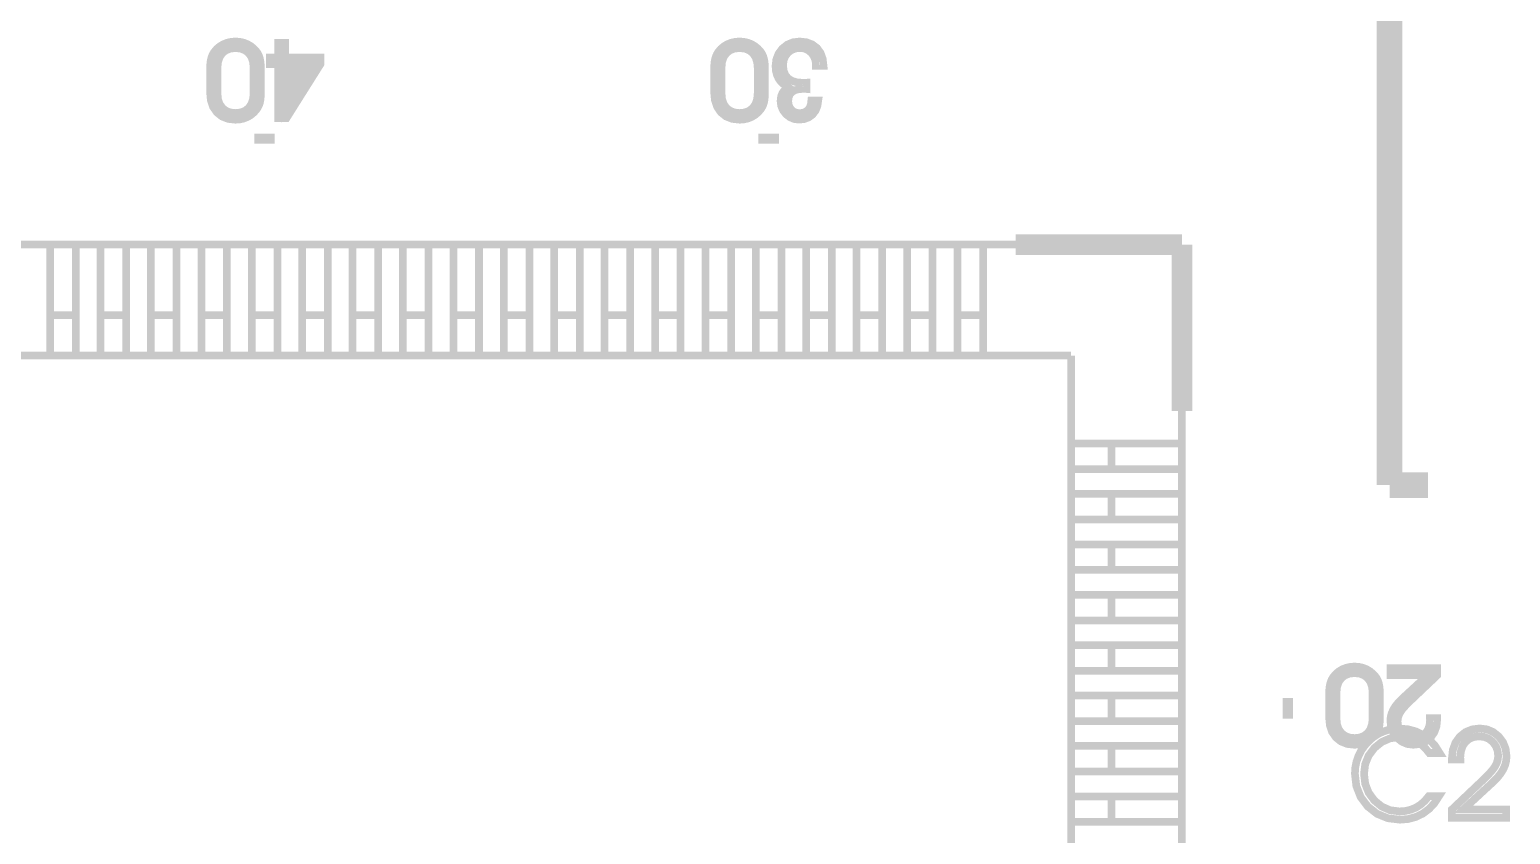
# Model space of a CAD drawing. Extents: x -1.96 to 2.19, y -1.6 to 2.11.
# Drawn here: x 0.785 to 1.364, y -0.168 to 0.146 of the extents above; entities that cross this region are included whole.
import ezdxf

# ---------------------------------------------------------------- set-up
doc = ezdxf.new("R2010")
doc.units = 0
doc.header["$LTSCALE"] = 0.000394
doc.layers.add('M4', color=7, linetype='CONTINUOUS')
doc.layers.add('TO', color=7, linetype='CONTINUOUS')

msp = doc.modelspace()

# ---------------------------------------------------------------- linework, layer by layer
at = {"layer": 'M4', "color": 7, "linetype": 'CONTINUOUS', "const_width": 0.003}
for points in [[(0.875768, 0.130795), (0.875768, 0.122094), (0.875722, 0.120354), (0.875586, 0.118927), (0.875362, 0.117811), (0.875037, 0.116873), (0.874595, 0.115976), (0.874035, 0.115122), (0.872993, 0.113946), (0.871808, 0.112964), (0.870476, 0.112177), (0.869029, 0.111609), (0.867487, 0.111268), (0.86585, 0.111154), (0.862993, 0.111472), (0.86057, 0.112426), (0.858579, 0.114012), (0.857101, 0.116162), (0.856214, 0.118802), (0.855917, 0.121929), (0.855917, 0.130917), (0.855961, 0.13241), (0.856091, 0.133722), (0.856303, 0.13485), (0.856609, 0.135853), (0.857017, 0.13677), (0.857528, 0.137602), (0.858543, 0.138809), (0.859733, 0.139817), (0.861098, 0.14063), (0.862592, 0.14122), (0.864176, 0.141575), (0.86585, 0.141693), (0.867485, 0.141581), (0.869022, 0.141243), (0.870465, 0.140677), (0.871799, 0.139895), (0.873001, 0.138912), (0.874075, 0.137728), (0.874612, 0.13692), (0.875041, 0.136002), (0.875362, 0.134976), (0.875586, 0.133792), (0.875722, 0.132397), (0.875768, 0.130795)], [(0.875768, 0.130795), (0.875768, 0.122094), (0.875722, 0.120354), (0.875586, 0.118927), (0.875362, 0.117811), (0.875037, 0.116873), (0.874595, 0.115976), (0.874035, 0.115122), (0.872993, 0.113946), (0.871808, 0.112964), (0.870476, 0.112177), (0.869029, 0.111609), (0.867487, 0.111268), (0.86585, 0.111154), (0.862993, 0.111472), (0.86057, 0.112426), (0.858579, 0.114012), (0.857101, 0.116162), (0.856214, 0.118802), (0.855917, 0.121929), (0.855917, 0.130917), (0.855961, 0.13241), (0.856091, 0.133722), (0.856303, 0.13485), (0.856609, 0.135853), (0.857017, 0.13677), (0.857528, 0.137602), (0.858543, 0.138809), (0.859733, 0.139817), (0.861098, 0.14063), (0.862592, 0.14122), (0.864176, 0.141575), (0.86585, 0.141693), (0.867485, 0.141581), (0.869022, 0.141243), (0.870465, 0.140677), (0.871799, 0.139895), (0.873001, 0.138912), (0.874075, 0.137728), (0.874612, 0.13692), (0.875041, 0.136002), (0.875362, 0.134976), (0.875586, 0.133792), (0.875722, 0.132397), (0.875768, 0.130795)], [(0.872925, 0.131421), (0.872717, 0.133674), (0.872093, 0.135566), (0.871055, 0.137102), (0.869643, 0.138232), (0.867911, 0.138911), (0.865858, 0.139138), (0.86381, 0.138913), (0.862083, 0.13824), (0.860677, 0.137122), (0.859634, 0.135602), (0.859008, 0.133728), (0.858799, 0.131504), (0.858799, 0.121386), (0.859008, 0.119172), (0.859636, 0.117302), (0.860685, 0.115776), (0.862098, 0.114651), (0.863821, 0.113977), (0.865858, 0.113752), (0.867911, 0.113979), (0.869643, 0.11466), (0.871055, 0.115795), (0.872093, 0.117342), (0.872717, 0.119246), (0.872925, 0.121512), (0.872925, 0.131421)], [(0.872925, 0.131421), (0.872717, 0.133674), (0.872093, 0.135566), (0.871055, 0.137102), (0.869643, 0.138232), (0.867911, 0.138911), (0.865858, 0.139138), (0.86381, 0.138913), (0.862083, 0.13824), (0.860677, 0.137122), (0.859634, 0.135602), (0.859008, 0.133728), (0.858799, 0.131504), (0.858799, 0.121386), (0.859008, 0.119172), (0.859636, 0.117302), (0.860685, 0.115776), (0.862098, 0.114651), (0.863821, 0.113977), (0.865858, 0.113752), (0.867911, 0.113979), (0.869643, 0.11466), (0.871055, 0.115795), (0.872093, 0.117342), (0.872717, 0.119246), (0.872925, 0.121512), (0.872925, 0.131421)], [(0.882461, 0.14111), (0.885299, 0.14111), (0.885299, 0.135445), (0.899039, 0.135445), (0.899039, 0.132886), (0.885748, 0.111772), (0.882461, 0.111772), (0.882461, 0.132886), (0.879276, 0.132886), (0.879276, 0.135445), (0.882461, 0.135445), (0.882461, 0.14111)], [(0.882461, 0.14111), (0.885299, 0.14111), (0.885299, 0.135445), (0.899039, 0.135445), (0.899039, 0.132886), (0.885748, 0.111772), (0.882461, 0.111772), (0.882461, 0.132886), (0.879276, 0.132886), (0.879276, 0.135445), (0.882461, 0.135445), (0.882461, 0.14111)], [(1.072618, 0.130795), (1.072618, 0.122094), (1.072572, 0.120354), (1.072437, 0.118927), (1.072213, 0.117811), (1.071887, 0.116873), (1.071445, 0.115976), (1.070886, 0.115122), (1.069843, 0.113946), (1.068658, 0.112964), (1.067327, 0.112177), (1.065879, 0.111609), (1.064338, 0.111268), (1.062701, 0.111154), (1.059844, 0.111472), (1.05742, 0.112426), (1.055429, 0.114012), (1.053952, 0.116162), (1.053064, 0.118802), (1.052768, 0.121929), (1.052768, 0.130917), (1.052812, 0.13241), (1.052942, 0.133722), (1.053154, 0.13485), (1.05346, 0.135853), (1.053867, 0.13677), (1.054378, 0.137602), (1.055394, 0.138809), (1.056584, 0.139817), (1.057949, 0.14063), (1.059442, 0.14122), (1.061026, 0.141575), (1.062701, 0.141693), (1.064335, 0.141581), (1.065872, 0.141243), (1.067315, 0.140677), (1.068649, 0.139895), (1.069851, 0.138912), (1.070925, 0.137728), (1.071462, 0.13692), (1.071891, 0.136002), (1.072213, 0.134976), (1.072437, 0.133792), (1.072572, 0.132397), (1.072618, 0.130795)], [(1.072618, 0.130795), (1.072618, 0.122094), (1.072572, 0.120354), (1.072437, 0.118927), (1.072213, 0.117811), (1.071887, 0.116873), (1.071445, 0.115976), (1.070886, 0.115122), (1.069843, 0.113946), (1.068658, 0.112964), (1.067327, 0.112177), (1.065879, 0.111609), (1.064338, 0.111268), (1.062701, 0.111154), (1.059844, 0.111472), (1.05742, 0.112426), (1.055429, 0.114012), (1.053952, 0.116162), (1.053064, 0.118802), (1.052768, 0.121929), (1.052768, 0.130917), (1.052812, 0.13241), (1.052942, 0.133722), (1.053154, 0.13485), (1.05346, 0.135853), (1.053867, 0.13677), (1.054378, 0.137602), (1.055394, 0.138809), (1.056584, 0.139817), (1.057949, 0.14063), (1.059442, 0.14122), (1.061026, 0.141575), (1.062701, 0.141693), (1.064335, 0.141581), (1.065872, 0.141243), (1.067315, 0.140677), (1.068649, 0.139895), (1.069851, 0.138912), (1.070925, 0.137728), (1.071462, 0.13692), (1.071891, 0.136002), (1.072213, 0.134976), (1.072437, 0.133792), (1.072572, 0.132397), (1.072618, 0.130795)], [(1.069776, 0.131421), (1.069567, 0.133674), (1.068943, 0.135566), (1.067906, 0.137102), (1.066493, 0.138232), (1.064761, 0.138911), (1.062709, 0.139138), (1.06066, 0.138913), (1.058933, 0.13824), (1.057528, 0.137122), (1.056484, 0.135602), (1.055858, 0.133728), (1.05565, 0.131504), (1.05565, 0.121386), (1.055859, 0.119172), (1.056487, 0.117302), (1.057535, 0.115776), (1.058948, 0.114651), (1.060671, 0.113977), (1.062709, 0.113752), (1.064761, 0.113979), (1.066493, 0.11466), (1.067906, 0.115795), (1.068943, 0.117342), (1.069567, 0.119246), (1.069776, 0.121512), (1.069776, 0.131421)], [(1.069776, 0.131421), (1.069567, 0.133674), (1.068943, 0.135566), (1.067906, 0.137102), (1.066493, 0.138232), (1.064761, 0.138911), (1.062709, 0.139138), (1.06066, 0.138913), (1.058933, 0.13824), (1.057528, 0.137122), (1.056484, 0.135602), (1.055858, 0.133728), (1.05565, 0.131504), (1.05565, 0.121386), (1.055859, 0.119172), (1.056487, 0.117302), (1.057535, 0.115776), (1.058948, 0.114651), (1.060671, 0.113977), (1.062709, 0.113752), (1.064761, 0.113979), (1.066493, 0.11466), (1.067906, 0.115795), (1.068943, 0.117342), (1.069567, 0.119246), (1.069776, 0.121512), (1.069776, 0.131421)], [(1.092547, 0.132205), (1.092547, 0.132445), (1.092348, 0.134274), (1.091748, 0.13588), (1.090748, 0.137268), (1.08945, 0.138328), (1.087962, 0.138965), (1.086283, 0.139177), (1.084478, 0.138966), (1.082896, 0.138331), (1.081539, 0.137272), (1.080501, 0.135885), (1.07988, 0.134265), (1.079673, 0.132406), (1.079893, 0.130341), (1.080553, 0.128638), (1.08165, 0.127295), (1.083167, 0.126326), (1.085096, 0.125747), (1.087433, 0.125555), (1.087765, 0.125555), (1.088042, 0.125556), (1.088264, 0.125559), (1.088453, 0.125569), (1.088624, 0.125582), (1.08878, 0.125594), (1.08878, 0.123154), (1.088626, 0.123168), (1.088466, 0.12318), (1.088299, 0.123189), (1.088091, 0.123192), (1.087829, 0.123193), (1.087508, 0.123193), (1.085735, 0.12306), (1.084281, 0.122663), (1.083146, 0.122), (1.082338, 0.121065), (1.081851, 0.119873), (1.081689, 0.118421), (1.081829, 0.117129), (1.082247, 0.115999), (1.082941, 0.115031), (1.083844, 0.114294), (1.08489, 0.113852), (1.086079, 0.113705), (1.087412, 0.113849), (1.088539, 0.114282), (1.089461, 0.115004), (1.090152, 0.115986), (1.090574, 0.117198), (1.090732, 0.118642), (1.093413, 0.118642), (1.093089, 0.116515), (1.092359, 0.114701), (1.09122, 0.113201), (1.089736, 0.112084), (1.087976, 0.111413), (1.085941, 0.111189), (1.084037, 0.111427), (1.082333, 0.112141), (1.080831, 0.113335), (1.07966, 0.114853), (1.078958, 0.116549), (1.078724, 0.118421), (1.0788, 0.119541), (1.079025, 0.120559), (1.079398, 0.121476), (1.079943, 0.122318), (1.080665, 0.123112), (1.081567, 0.123862), (1.080101, 0.124796), (1.078899, 0.125906), (1.077961, 0.127197), (1.07729, 0.128663), (1.076887, 0.130304), (1.076752, 0.132122), (1.077048, 0.13468), (1.077937, 0.136951), (1.079421, 0.138937), (1.081353, 0.140467), (1.083586, 0.141386), (1.086118, 0.141693), (1.088784, 0.141412), (1.091048, 0.140567), (1.092913, 0.139157), (1.094307, 0.137256), (1.09516, 0.134938), (1.095472, 0.132205), (1.092547, 0.132205)], [(1.092547, 0.132205), (1.092547, 0.132445), (1.092348, 0.134274), (1.091748, 0.13588), (1.090748, 0.137268), (1.08945, 0.138328), (1.087962, 0.138965), (1.086283, 0.139177), (1.084478, 0.138966), (1.082896, 0.138331), (1.081539, 0.137272), (1.080501, 0.135885), (1.07988, 0.134265), (1.079673, 0.132406), (1.079893, 0.130341), (1.080553, 0.128638), (1.08165, 0.127295), (1.083167, 0.126326), (1.085096, 0.125747), (1.087433, 0.125555), (1.087765, 0.125555), (1.088042, 0.125556), (1.088264, 0.125559), (1.088453, 0.125569), (1.088624, 0.125582), (1.08878, 0.125594), (1.08878, 0.123154), (1.088626, 0.123168), (1.088466, 0.12318), (1.088299, 0.123189), (1.088091, 0.123192), (1.087829, 0.123193), (1.087508, 0.123193), (1.085735, 0.12306), (1.084281, 0.122663), (1.083146, 0.122), (1.082338, 0.121065), (1.081851, 0.119873), (1.081689, 0.118421), (1.081829, 0.117129), (1.082247, 0.115999), (1.082941, 0.115031), (1.083844, 0.114294), (1.08489, 0.113852), (1.086079, 0.113705), (1.087412, 0.113849), (1.088539, 0.114282), (1.089461, 0.115004), (1.090152, 0.115986), (1.090574, 0.117198), (1.090732, 0.118642), (1.093413, 0.118642), (1.093089, 0.116515), (1.092359, 0.114701), (1.09122, 0.113201), (1.089736, 0.112084), (1.087976, 0.111413), (1.085941, 0.111189), (1.084037, 0.111427), (1.082333, 0.112141), (1.080831, 0.113335), (1.07966, 0.114853), (1.078958, 0.116549), (1.078724, 0.118421), (1.0788, 0.119541), (1.079025, 0.120559), (1.079398, 0.121476), (1.079943, 0.122318), (1.080665, 0.123112), (1.081567, 0.123862), (1.080101, 0.124796), (1.078899, 0.125906), (1.077961, 0.127197), (1.07729, 0.128663), (1.076887, 0.130304), (1.076752, 0.132122), (1.077048, 0.13468), (1.077937, 0.136951), (1.079421, 0.138937), (1.081353, 0.140467), (1.083586, 0.141386), (1.086118, 0.141693), (1.088784, 0.141412), (1.091048, 0.140567), (1.092913, 0.139157), (1.094307, 0.137256), (1.09516, 0.134938), (1.095472, 0.132205), (1.092547, 0.132205)], [(0.885217, 0.132886), (0.885098, 0.115154), (0.89602, 0.132886), (0.885217, 0.132886)], [(0.885217, 0.132886), (0.885098, 0.115154), (0.89602, 0.132886), (0.885217, 0.132886)], [(0.597665, 0.06237), (1.235465, 0.06237)], [(0.793457, 0.019063), (0.793457, 0.06237)], [(0.803457, 0.019063), (0.803457, 0.06237)], [(0.813142, 0.019063), (0.813142, 0.06237)], [(0.823142, 0.019063), (0.823142, 0.06237)], [(0.832827, 0.019063), (0.832827, 0.06237)], [(0.842827, 0.019063), (0.842827, 0.06237)], [(0.852512, 0.019063), (0.852512, 0.06237)], [(0.862512, 0.019063), (0.862512, 0.06237)], [(0.872197, 0.019063), (0.872197, 0.06237)], [(0.882197, 0.019063), (0.882197, 0.06237)], [(0.891882, 0.019063), (0.891882, 0.06237)], [(0.901882, 0.019063), (0.901882, 0.06237)], [(0.911567, 0.019063), (0.911567, 0.06237)], [(0.921567, 0.019063), (0.921567, 0.06237)], [(0.931252, 0.019063), (0.931252, 0.06237)], [(0.941252, 0.019063), (0.941252, 0.06237)], [(0.950937, 0.019063), (0.950937, 0.06237)], [(0.960937, 0.019063), (0.960937, 0.06237)], [(0.970622, 0.019063), (0.970622, 0.06237)], [(0.980622, 0.019063), (0.980622, 0.06237)], [(0.990307, 0.019063), (0.990307, 0.06237)], [(1.000307, 0.019063), (1.000307, 0.06237)], [(1.009992, 0.019063), (1.009992, 0.06237)], [(1.019992, 0.019063), (1.019992, 0.06237)], [(1.029677, 0.019063), (1.029677, 0.06237)], [(1.039677, 0.019063), (1.039677, 0.06237)], [(1.049362, 0.019063), (1.049362, 0.06237)], [(1.059362, 0.019063), (1.059362, 0.06237)], [(1.069047, 0.019063), (1.069047, 0.06237)], [(1.079047, 0.019063), (1.079047, 0.06237)], [(1.088732, 0.019063), (1.088732, 0.06237)], [(1.098732, 0.019063), (1.098732, 0.06237)], [(1.108417, 0.019063), (1.108417, 0.06237)], [(1.118417, 0.019063), (1.118417, 0.06237)], [(1.128102, 0.019063), (1.128102, 0.06237)], [(1.138102, 0.019063), (1.138102, 0.06237)], [(1.147787, 0.019063), (1.147787, 0.06237)], [(1.157787, 0.019063), (1.157787, 0.06237)], [(1.235465, -0.516524), (1.235465, 0.06237)], [(0.793457, 0.034811), (0.803457, 0.034811)], [(0.813142, 0.034811), (0.823142, 0.034811)], [(0.832827, 0.034811), (0.842827, 0.034811)], [(0.852512, 0.034811), (0.862512, 0.034811)], [(0.872197, 0.034811), (0.882197, 0.034811)], [(0.891882, 0.034811), (0.901882, 0.034811)], [(0.911567, 0.034811), (0.921567, 0.034811)], [(0.931252, 0.034811), (0.941252, 0.034811)], [(0.950937, 0.034811), (0.960937, 0.034811)], [(0.970622, 0.034811), (0.980622, 0.034811)], [(0.990307, 0.034811), (1.000307, 0.034811)], [(1.009992, 0.034811), (1.019992, 0.034811)], [(1.029677, 0.034811), (1.039677, 0.034811)], [(1.049362, 0.034811), (1.059362, 0.034811)], [(1.069047, 0.034811), (1.079047, 0.034811)], [(1.088732, 0.034811), (1.098732, 0.034811)], [(1.108417, 0.034811), (1.118417, 0.034811)], [(1.128102, 0.034811), (1.138102, 0.034811)], [(1.147787, 0.034811), (1.157787, 0.034811)], [(0.640972, 0.019063), (1.192157, 0.019063)], [(1.192157, -0.532114), (1.192157, 0.019063)], [(1.192157, -0.015303), (1.235465, -0.015303)], [(1.207906, -0.025303), (1.207906, -0.015303)], [(1.192157, -0.025303), (1.235465, -0.025303)], [(1.192157, -0.034988), (1.235465, -0.034988)], [(1.207906, -0.044988), (1.207906, -0.034988)], [(1.192157, -0.044988), (1.235465, -0.044988)], [(1.192157, -0.054673), (1.235465, -0.054673)], [(1.207906, -0.064673), (1.207906, -0.054673)], [(1.192157, -0.064673), (1.235465, -0.064673)], [(1.192157, -0.074358), (1.235465, -0.074358)], [(1.207906, -0.084358), (1.207906, -0.074358)], [(1.192157, -0.084358), (1.235465, -0.084358)], [(1.192157, -0.094043), (1.235465, -0.094043)], [(1.207906, -0.104043), (1.207906, -0.094043)], [(1.192157, -0.104043), (1.235465, -0.104043)], [(1.312776, -0.113299), (1.312776, -0.122), (1.31273, -0.12374), (1.312594, -0.125168), (1.31237, -0.126283), (1.312044, -0.127221), (1.311603, -0.128119), (1.311043, -0.128972), (1.310001, -0.130148), (1.308816, -0.13113), (1.307484, -0.131917), (1.306036, -0.132485), (1.304495, -0.132827), (1.302858, -0.132941), (1.300001, -0.132622), (1.297578, -0.131669), (1.295587, -0.130083), (1.294109, -0.127932), (1.293221, -0.125292), (1.292925, -0.122165), (1.292925, -0.113177), (1.292969, -0.111684), (1.293099, -0.110372), (1.293311, -0.109244), (1.293617, -0.108241), (1.294025, -0.107325), (1.294535, -0.106492), (1.295551, -0.105286), (1.296741, -0.104277), (1.298106, -0.103465), (1.2996, -0.102874), (1.301184, -0.10252), (1.302858, -0.102402), (1.304493, -0.102514), (1.306029, -0.102851), (1.307472, -0.103417), (1.308807, -0.104199), (1.310008, -0.105183), (1.311083, -0.106366), (1.311619, -0.107174), (1.312049, -0.108092), (1.31237, -0.109118), (1.312594, -0.110303), (1.31273, -0.111697), (1.312776, -0.113299)], [(1.312776, -0.113299), (1.312776, -0.122), (1.31273, -0.12374), (1.312594, -0.125168), (1.31237, -0.126283), (1.312044, -0.127221), (1.311603, -0.128119), (1.311043, -0.128972), (1.310001, -0.130148), (1.308816, -0.13113), (1.307484, -0.131917), (1.306036, -0.132485), (1.304495, -0.132827), (1.302858, -0.132941), (1.300001, -0.132622), (1.297578, -0.131669), (1.295587, -0.130083), (1.294109, -0.127932), (1.293221, -0.125292), (1.292925, -0.122165), (1.292925, -0.113177), (1.292969, -0.111684), (1.293099, -0.110372), (1.293311, -0.109244), (1.293617, -0.108241), (1.294025, -0.107325), (1.294535, -0.106492), (1.295551, -0.105286), (1.296741, -0.104277), (1.298106, -0.103465), (1.2996, -0.102874), (1.301184, -0.10252), (1.302858, -0.102402), (1.304493, -0.102514), (1.306029, -0.102851), (1.307472, -0.103417), (1.308807, -0.104199), (1.310008, -0.105183), (1.311083, -0.106366), (1.311619, -0.107174), (1.312049, -0.108092), (1.31237, -0.109118), (1.312594, -0.110303), (1.31273, -0.111697), (1.312776, -0.113299)], [(1.309933, -0.112673), (1.309725, -0.110421), (1.309101, -0.108528), (1.308063, -0.106992), (1.306651, -0.105862), (1.304919, -0.105183), (1.302866, -0.104957), (1.300818, -0.105182), (1.29909, -0.105855), (1.297685, -0.106972), (1.296642, -0.108493), (1.296016, -0.110367), (1.295807, -0.112591), (1.295807, -0.122709), (1.296016, -0.124923), (1.296644, -0.126793), (1.297693, -0.128319), (1.299106, -0.129444), (1.300829, -0.130118), (1.302866, -0.130343), (1.304919, -0.130115), (1.306651, -0.129434), (1.308063, -0.128299), (1.309101, -0.126752), (1.309725, -0.124849), (1.309933, -0.122583), (1.309933, -0.112673)], [(1.309933, -0.112673), (1.309725, -0.110421), (1.309101, -0.108528), (1.308063, -0.106992), (1.306651, -0.105862), (1.304919, -0.105183), (1.302866, -0.104957), (1.300818, -0.105182), (1.29909, -0.105855), (1.297685, -0.106972), (1.296642, -0.108493), (1.296016, -0.110367), (1.295807, -0.112591), (1.295807, -0.122709), (1.296016, -0.124923), (1.296644, -0.126793), (1.297693, -0.128319), (1.299106, -0.129444), (1.300829, -0.130118), (1.302866, -0.130343), (1.304919, -0.130115), (1.306651, -0.129434), (1.308063, -0.128299), (1.309101, -0.126752), (1.309725, -0.124849), (1.309933, -0.122583), (1.309933, -0.112673)], [(1.316949, -0.102984), (1.335142, -0.102984), (1.335142, -0.105823), (1.324744, -0.115693), (1.322919, -0.117505), (1.321561, -0.119043), (1.320665, -0.120307), (1.320109, -0.12145), (1.319776, -0.122619), (1.319665, -0.123815), (1.319865, -0.125554), (1.320466, -0.127094), (1.321469, -0.128437), (1.322781, -0.129473), (1.32431, -0.130093), (1.326055, -0.130299), (1.327834, -0.130089), (1.32936, -0.129456), (1.33063, -0.128398), (1.331581, -0.126985), (1.332152, -0.125296), (1.332343, -0.123327), (1.33234, -0.123211), (1.332333, -0.12307), (1.332323, -0.122909), (1.33231, -0.122745), (1.332302, -0.122611), (1.332299, -0.122504), (1.335142, -0.122504), (1.335142, -0.122941), (1.334853, -0.125715), (1.333985, -0.128122), (1.332535, -0.130161), (1.330628, -0.131704), (1.328387, -0.132632), (1.325815, -0.132941), (1.323451, -0.132643), (1.321337, -0.131747), (1.319472, -0.130252), (1.318023, -0.128318), (1.317155, -0.126105), (1.316866, -0.123614), (1.316988, -0.122116), (1.317355, -0.12066), (1.317969, -0.119248), (1.31884, -0.117845), (1.319997, -0.116413), (1.321441, -0.114949), (1.331331, -0.105823), (1.316949, -0.105823), (1.316949, -0.102984)], [(1.316949, -0.102984), (1.335142, -0.102984), (1.335142, -0.105823), (1.324744, -0.115693), (1.322919, -0.117505), (1.321561, -0.119043), (1.320665, -0.120307), (1.320109, -0.12145), (1.319776, -0.122619), (1.319665, -0.123815), (1.319865, -0.125554), (1.320466, -0.127094), (1.321469, -0.128437), (1.322781, -0.129473), (1.32431, -0.130093), (1.326055, -0.130299), (1.327834, -0.130089), (1.32936, -0.129456), (1.33063, -0.128398), (1.331581, -0.126985), (1.332152, -0.125296), (1.332343, -0.123327), (1.33234, -0.123211), (1.332333, -0.12307), (1.332323, -0.122909), (1.33231, -0.122745), (1.332302, -0.122611), (1.332299, -0.122504), (1.335142, -0.122504), (1.335142, -0.122941), (1.334853, -0.125715), (1.333985, -0.128122), (1.332535, -0.130161), (1.330628, -0.131704), (1.328387, -0.132632), (1.325815, -0.132941), (1.323451, -0.132643), (1.321337, -0.131747), (1.319472, -0.130252), (1.318023, -0.128318), (1.317155, -0.126105), (1.316866, -0.123614), (1.316988, -0.122116), (1.317355, -0.12066), (1.317969, -0.119248), (1.31884, -0.117845), (1.319997, -0.116413), (1.321441, -0.114949), (1.331331, -0.105823), (1.316949, -0.105823), (1.316949, -0.102984)], [(1.192157, -0.113728), (1.235465, -0.113728)], [(1.207906, -0.123728), (1.207906, -0.113728)], [(1.192157, -0.123728), (1.235465, -0.123728)], [(1.192157, -0.133413), (1.235465, -0.133413)], [(1.207906, -0.143413), (1.207906, -0.133413)], [(1.192157, -0.143413), (1.235465, -0.143413)], [(1.192157, -0.153098), (1.235465, -0.153098)], [(1.207906, -0.163098), (1.207906, -0.153098)], [(1.192157, -0.163098), (1.235465, -0.163098)]]:
    msp.add_lwpolyline(points, dxfattribs=at)
at = {"layer": 'M4', "color": 7}
msp.add_solid([(0.885217, 0.132886), (0.885098, 0.115154), (0.885217, 0.132886), (0.89602, 0.132886)], dxfattribs=at)
at = {"layer": 'TO', "color": 7, "linetype": 'CONTINUOUS'}
for points, const_width in [([(1.316563, -0.031524), (1.316563, 0.258472)], 0.01), ([(0.877197, 0.10174), (0.877197, 0.105677)], 0.008), ([(1.074043, 0.10174), (1.074043, 0.105677)], 0.008), ([(1.170465, 0.06237), (1.235465, 0.06237)], 0.008), ([(1.235465, -0.002626), (1.235465, 0.06237)], 0.008), ([(1.316563, -0.031524), (1.331563, -0.031524)], 0.01), ([(1.274835, -0.118728), (1.278772, -0.118728)], 0.008), ([(1.332028, -0.136157), (1.330434, -0.134216), (1.328718, -0.132647), (1.326878, -0.131457), (1.324894, -0.130621), (1.322732, -0.13012), (1.320394, -0.129953), (1.316768, -0.130423), (1.313511, -0.131834), (1.310622, -0.134181), (1.30837, -0.137184), (1.30702, -0.14054), (1.306571, -0.144252), (1.30702, -0.148171), (1.308365, -0.151659), (1.310606, -0.154717), (1.313485, -0.157077), (1.316746, -0.158495), (1.320394, -0.158969), (1.322686, -0.158803), (1.324827, -0.158308), (1.326815, -0.157484), (1.328641, -0.156334), (1.3303, -0.154859), (1.331795, -0.153063), (1.335791, -0.153063), (1.334049, -0.155756), (1.331949, -0.15801), (1.329492, -0.159827), (1.326754, -0.161149), (1.3238, -0.161944), (1.320626, -0.162209), (1.315874, -0.161636), (1.311679, -0.15992), (1.308039, -0.157059), (1.305239, -0.153345), (1.303559, -0.149058), (1.303, -0.144205), (1.303152, -0.141849), (1.303607, -0.139576), (1.304362, -0.137386), (1.305412, -0.135305), (1.306744, -0.133369), (1.308358, -0.131575), (1.310055, -0.130077), (1.311885, -0.128845), (1.313846, -0.127878), (1.315933, -0.127177), (1.318131, -0.126758), (1.320441, -0.126618), (1.32373, -0.126894), (1.326789, -0.127722), (1.329622, -0.129102), (1.332152, -0.130994), (1.334302, -0.133345), (1.336071, -0.136157), (1.332028, -0.136157)], 0.003), ([(1.332028, -0.136157), (1.330434, -0.134216), (1.328718, -0.132647), (1.326878, -0.131457), (1.324894, -0.130621), (1.322732, -0.13012), (1.320394, -0.129953), (1.316768, -0.130423), (1.313511, -0.131834), (1.310622, -0.134181), (1.30837, -0.137184), (1.30702, -0.14054), (1.306571, -0.144252), (1.30702, -0.148171), (1.308365, -0.151659), (1.310606, -0.154717), (1.313485, -0.157077), (1.316746, -0.158495), (1.320394, -0.158969), (1.322686, -0.158803), (1.324827, -0.158308), (1.326815, -0.157484), (1.328641, -0.156334), (1.3303, -0.154859), (1.331795, -0.153063), (1.335791, -0.153063), (1.334049, -0.155756), (1.331949, -0.15801), (1.329492, -0.159827), (1.326754, -0.161149), (1.3238, -0.161944), (1.320626, -0.162209), (1.315874, -0.161636), (1.311679, -0.15992), (1.308039, -0.157059), (1.305239, -0.153345), (1.303559, -0.149058), (1.303, -0.144205), (1.303152, -0.141849), (1.303607, -0.139576), (1.304362, -0.137386), (1.305412, -0.135305), (1.306744, -0.133369), (1.308358, -0.131575), (1.310055, -0.130077), (1.311885, -0.128845), (1.313846, -0.127878), (1.315933, -0.127177), (1.318131, -0.126758), (1.320441, -0.126618), (1.32373, -0.126894), (1.326789, -0.127722), (1.329622, -0.129102), (1.332152, -0.130994), (1.334302, -0.133345), (1.336071, -0.136157), (1.332028, -0.136157)], 0.003), ([(1.362114, -0.161528), (1.340894, -0.161528), (1.340894, -0.158213), (1.353024, -0.146701), (1.355152, -0.144588), (1.356737, -0.142793), (1.357783, -0.141315), (1.358429, -0.139984), (1.358816, -0.138621), (1.358945, -0.137224), (1.358712, -0.135197), (1.358012, -0.133399), (1.356843, -0.131831), (1.355314, -0.130622), (1.35353, -0.129898), (1.351492, -0.129657), (1.349416, -0.129904), (1.347638, -0.130646), (1.346157, -0.131882), (1.345046, -0.133527), (1.344379, -0.135497), (1.344157, -0.137795), (1.34416, -0.13793), (1.344168, -0.138094), (1.344181, -0.138283), (1.344195, -0.138474), (1.344205, -0.138631), (1.344209, -0.138756), (1.340894, -0.138756), (1.340894, -0.138244), (1.341231, -0.135006), (1.342244, -0.132198), (1.343933, -0.129819), (1.346159, -0.128019), (1.348772, -0.126936), (1.351772, -0.126575), (1.35453, -0.126923), (1.356996, -0.127968), (1.359169, -0.129713), (1.360861, -0.13197), (1.361875, -0.134551), (1.362213, -0.137457), (1.362071, -0.139204), (1.361643, -0.140903), (1.360929, -0.142551), (1.359912, -0.144189), (1.358562, -0.145861), (1.356878, -0.147567), (1.345339, -0.158213), (1.362114, -0.158213), (1.362114, -0.161528)], 0.003), ([(1.362114, -0.161528), (1.340894, -0.161528), (1.340894, -0.158213), (1.353024, -0.146701), (1.355152, -0.144588), (1.356737, -0.142793), (1.357783, -0.141315), (1.358429, -0.139984), (1.358816, -0.138621), (1.358945, -0.137224), (1.358712, -0.135197), (1.358012, -0.133399), (1.356843, -0.131831), (1.355314, -0.130622), (1.35353, -0.129898), (1.351492, -0.129657), (1.349416, -0.129904), (1.347638, -0.130646), (1.346157, -0.131882), (1.345046, -0.133527), (1.344379, -0.135497), (1.344157, -0.137795), (1.34416, -0.13793), (1.344168, -0.138094), (1.344181, -0.138283), (1.344195, -0.138474), (1.344205, -0.138631), (1.344209, -0.138756), (1.340894, -0.138756), (1.340894, -0.138244), (1.341231, -0.135006), (1.342244, -0.132198), (1.343933, -0.129819), (1.346159, -0.128019), (1.348772, -0.126936), (1.351772, -0.126575), (1.35453, -0.126923), (1.356996, -0.127968), (1.359169, -0.129713), (1.360861, -0.13197), (1.361875, -0.134551), (1.362213, -0.137457), (1.362071, -0.139204), (1.361643, -0.140903), (1.360929, -0.142551), (1.359912, -0.144189), (1.358562, -0.145861), (1.356878, -0.147567), (1.345339, -0.158213), (1.362114, -0.158213), (1.362114, -0.161528)], 0.003)]:
    msp.add_lwpolyline(points, dxfattribs=dict(at, const_width=const_width))

doc.saveas('drawing.dxf')
